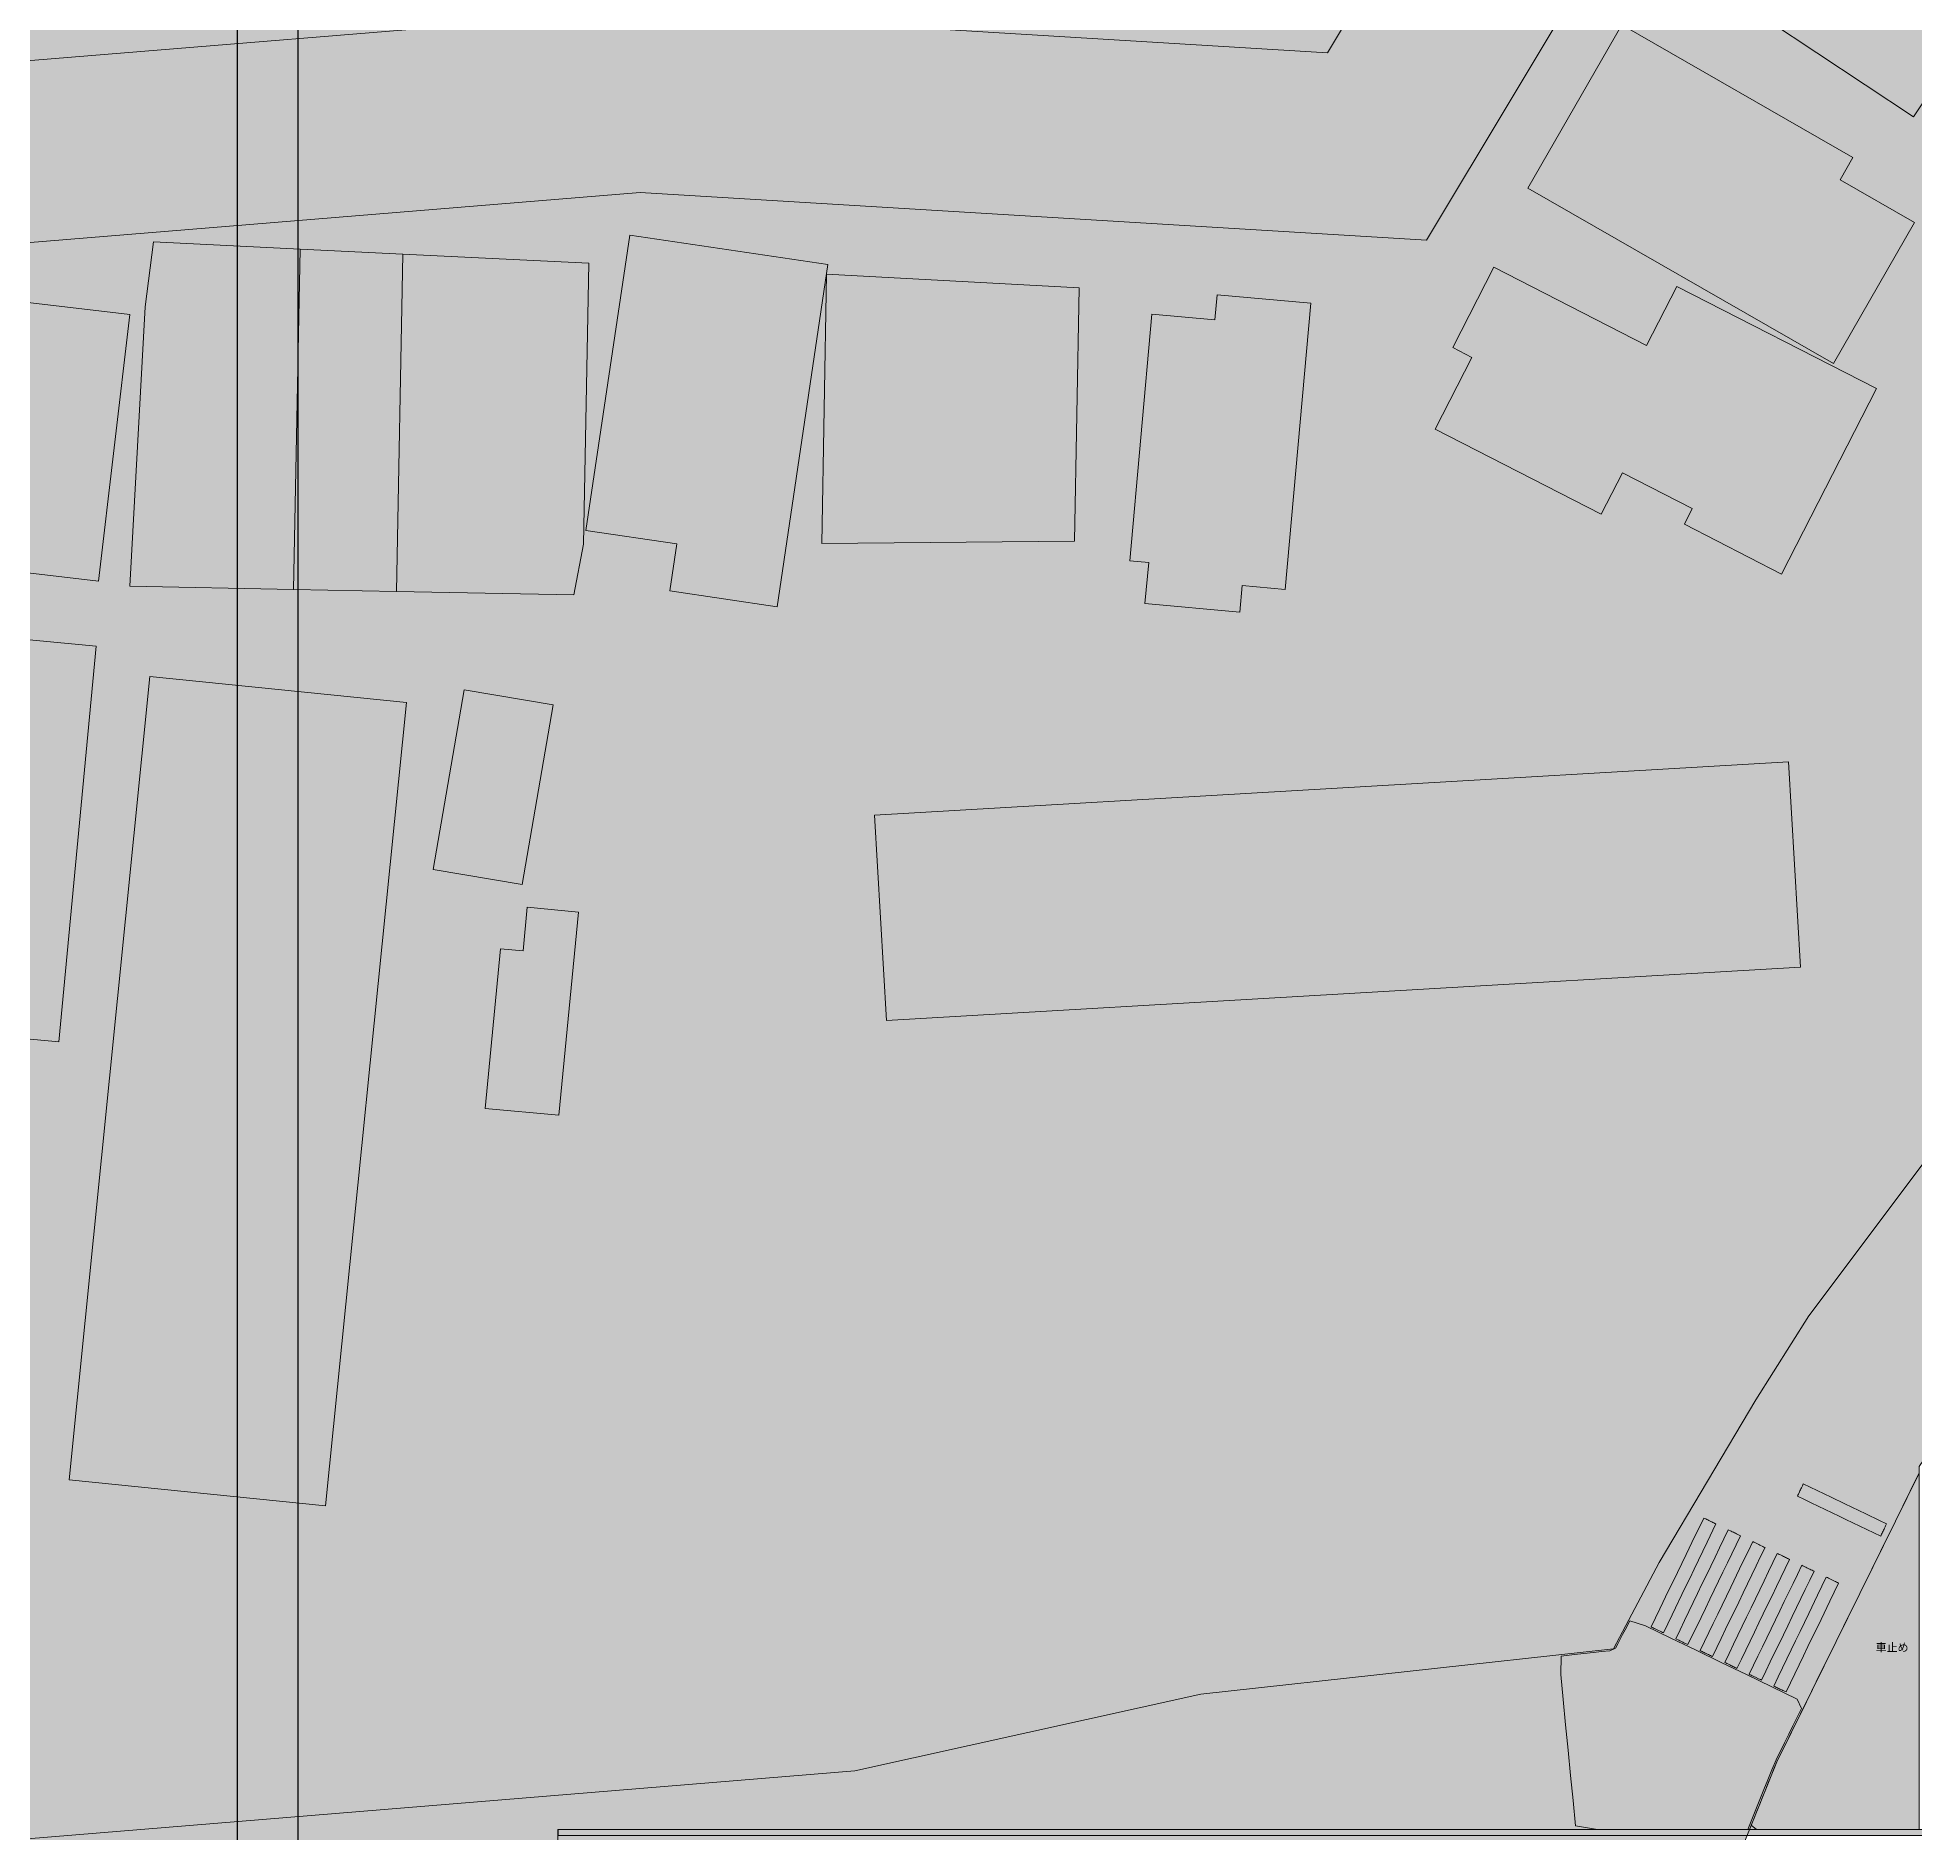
# Model space of a CAD drawing. Header units: millimetres. Extents: x -146962 to 322503, y -183624 to 284367.
# Drawn here: x -6604 to 55445, y 29302 to 88660 of the extents above; entities that cross this region are included whole.
import ezdxf

# ---------------------------------------------------------------- set-up
doc = ezdxf.new("R2010")
doc.units = ezdxf.units.MM
for name, color, linetype, lineweight in [('30_敷地・外構', 8, 'Continuous', 9), ('60_部屋名・面積', 7, 'Continuous', 13), ('90_図枠', 7, 'Continuous', 25)]:
    doc.layers.add(name, color=color, linetype=linetype, lineweight=lineweight)
doc.styles.add('JP', font='NotoSansCJKjp-Regular.otf')

msp = doc.modelspace()

# ---------------------------------------------------------------- hatches: boundary and pattern name
at = {"layer": '30_敷地・外構'}
h = msp.add_hatch(color=8, dxfattribs=at)
h.paths.add_polyline_path([(-146962, 100544), (-108820, 189230), (-89283, 219877), (-87725, 222013), (-1960, 282350), (173184, 284367), (239072, 242938), (278732, 206219), (322503, 161507), (317095, -23425), (276188, -120904), (271912, -124752), (168970, -173180), (164529, -174704), (127796, -180333), (116091, -181839), (95830, -183624), (64542, -179082), (39436, -174835), (16841, -169718), (9303, -167782), (-59261, -128453), (-89342, -103738), (-132033, -30896), (-136480, -13512), (-141643, 9224), (-142349, 13012)])
h.paths.add_polyline_path([(85595, 85407), (55599, 41400), (55600, 29403), (10600, 29406), (10598, 1220), (163596, 1211), (163597, 29397), (118597, 29399), (118601, 85402)], flags=0)
h = msp.add_hatch(color=8, dxfattribs=at)
h.paths.add_polyline_path([(-122840, 122342), (-124832, 122200), (-125382, 127185), (-119143, 127611), (-110204, 126060), (-101386, 139829), (-111815, 146871), (-125387, 127191), (-128303, 127483), (-112865, 149880), (-97949, 139821), (-106558, 126363), (-96155, 124558), (-84181, 143578), (-81225, 142196), (-92705, 123956), (-85846, 122758), (-73839, 118944), (-70247, 120728), (-33699, 176217), (-24629, 169820), (-24100, 170888), (-27029, 174727), (-57116, 196500), (-72067, 207856), (-85148, 217060), (-84173, 218398), (-71137, 209025), (-56225, 197700), (-26154, 175940), (-20805, 169526), (-15970, 162255), (-12465, 158611), (-6134, 155824), (3424, 152451), (17670, 141847), (27443, 134457), (31782, 127735), (35710, 124737), (44841, 118867), (53137, 112269), (69058, 98454), (76931, 96076), (84316, 96975), (105584, 97704), (108980, 99628), (111620, 98947), (128503, 110998), (139073, 119227), (141070, 121111), (142079, 120500), (153772, 135698), (164346, 148204), (186381, 173802), (201679, 193130), (206641, 199176), (222524, 219930), (233590, 234002), (233380, 235652), (233479, 239339), (236017, 238953), (239434, 235443), (244858, 229058), (246428, 227145), (247785, 225733), (250143, 223717), (257187, 217859), (260140, 215050), (266581, 208738), (268525, 207422), (269565, 206786), (273555, 203995), (275243, 202635), (273766, 200330), (249472, 171828), (244460, 168467), (219590, 134888), (219281, 130289), (222309, 127382), (218328, 122378), (201013, 135474), (205076, 139748), (209934, 136395), (214219, 137154), (239075, 170297), (245309, 174359), (262141, 194027), (264348, 196656), (264229, 202071), (260868, 200548), (254364, 197480), (239220, 189107), (237483, 188497), (235341, 188181), (232949, 188066), (226535, 188210), (218404, 187803), (215398, 187511), (203373, 188731), (197600, 180155), (208370, 176073), (207498, 173759), (196008, 178107), (167764, 145281), (157252, 132853), (148185, 121295), (146164, 118673), (139513, 111902), (132794, 105977), (126709, 101170), (116615, 94169), (117216, 92845), (224067, 96365), (282091, 96336), (282085, 91837), (240329, 91869), (237220, 88796), (231844, 89407), (229114, 91872), (224145, 91875), (162162, 89837), (118595, 88297), (118595, 85402), (85595, 85407), (55599, 41400), (55599, 41185), (50893, 31639), (49834, 29018), (49720, 26021), (53022, -14688), (60478, -14422), (115138, -13511), (181453, -12083), (276538, -9682), (281614, -9606), (282929, -20581), (297016, -54962), (193104, -65584), (200361, -105231), (160998, -112555), (160161, -111647), (154190, -113445), (158337, -127436), (163073, -143732), (181853, -141520), (205595, -139015), (210124, -137839), (211550, -143661), (206667, -144936), (182518, -147474), (139395, -153205), (83173, -161461), (44137, -168144), (40406, -169927), (39608, -168897), (39070, -161841), (42125, -161348), (68065, -156897), (70645, -152915), (66737, -133729), (64071, -132402), (26005, -137992), (24370, -139710), (28757, -161918), (24809, -162567), (19137, -133831), (8512, -91546), (28215, -85921), (53537, -79663), (55226, -77298), (49956, -51470), (48593, -51027), (9510, -63985), (-19962, -72602), (-21528, -75423), (-6279, -135803), (-3999, -137744), (7150, -135421), (8162, -140310), (-6567, -143375), (-10374, -144379), (-11854, -139604), (-10624, -136902), (-26629, -73581), (-48815, -79462), (-49837, -81182), (-40029, -120653), (-44856, -121939), (-56410, -124323), (-57251, -121436), (-45576, -119031), (-56089, -76730), (-39531, -72346), (-37923, -68894), (-46709, -35631), (-102000, -43658), (-105929, -33122), (-46872, -24546), (-1154, -19167), (27095, -16439), (42358, -15519), (38408, 25464), (-22859, 20441), (-23717, 21532), (-60469, 18590), (-102973, 14487), (-124083, 12096), (-119214, -9343), (-114511, -27726), (-127364, -28973), (-131620, -12338), (-136746, 10236), (-137373, 13602), (-126279, 19582), (-125070, 17897), (-123155, 16402), (-105268, 18774), (-104118, 19689), (-93960, 78887), (-95519, 80946), (-111933, 83204), (-124616, 83581), (-136706, 82580), (-139787, 86332), (-124722, 87569), (-111598, 87186), (-94975, 84902), (-92612, 86731), (-87794, 114846), (-89223, 117261)])
h.paths.add_polyline_path([(225182, -56783), (284989, -50673), (287562, -46378), (277941, -22905), (275078, -20717), (216863, -22176), (215664, -23104), (222063, -54340)], flags=0)
h.paths.add_polyline_path([(145209, -145838), (157735, -144361), (152794, -129298), (148705, -115096), (137911, -118346), (143251, -144536)], flags=0)
h.paths.add_polyline_path([(136284, -110372), (138299, -112052), (159905, -106658), (191999, -100688), (193135, -99034), (190969, -87200), (189289, -86594), (135556, -97036), (133840, -98421)], flags=0)
h.paths.add_polyline_path([(195030, -59862), (216356, -57682), (217593, -54905), (211268, -24011), (208840, -22386), (186398, -22950), (184934, -24919), (191038, -56316)], flags=0)
h.paths.add_polyline_path([(132544, -92039), (134797, -93114), (188522, -82666), (189881, -81278), (187580, -68699), (185199, -67623), (131889, -79028), (130194, -80532)], flags=0)
h.paths.add_polyline_path([(102465, -104937), (111199, -148494), (113544, -150947), (137191, -147470), (138854, -145428), (122666, -66131), (119622, -64605), (97267, -69109), (95375, -71198)], flags=0)
h.paths.add_polyline_path([(128809, -73747), (131053, -75123), (184162, -63762), (186036, -61148), (183557, -50881), (180348, -48904), (128824, -59813), (126498, -62400)], flags=0)
h.paths.add_polyline_path([(63486, -77828), (78685, -152327), (83334, -155386), (105358, -152150), (107284, -149246), (98548, -105738), (91864, -73932), (87711, -71038), (65111, -75591)], flags=0)
h.paths.add_polyline_path([(118963, -25496), (124624, -53258), (126594, -54159), (180534, -42733), (181967, -41045), (179057, -26066), (176230, -23190), (120221, -24398)], flags=0)
h.paths.add_polyline_path([(58587, -53819), (61407, -67641), (63929, -69711), (118434, -58732), (120711, -56529), (118285, -44668), (115794, -43121), (60393, -51483)], flags=0)
h.paths.add_polyline_path([(46736, -85456), (43965, -88200), (52258, -127447), (55020, -128685), (63345, -127459), (64954, -125018), (56893, -85496), (54498, -83540)], flags=0)
h.paths.add_polyline_path([(14943, -96639), (20401, -118372), (22056, -124774), (23707, -131518), (25271, -133057), (46385, -129954), (48360, -125912), (40545, -88924), (37345, -87786), (29246, -89790), (17168, -93231)], flags=0)
h.paths.add_polyline_path([(54429, -33440), (56958, -45829), (59129, -47633), (115195, -39174), (116670, -36741), (114493, -26063), (112866, -24538), (61344, -25405)], flags=0)
h.paths.add_polyline_path([(235372, 230630), (225283, 217786), (209376, 197000), (205162, 190545), (215404, 189519), (218263, 189788), (226506, 190208), (232928, 190057), (235150, 190168), (237005, 190443), (238395, 190936), (253419, 199238), (260834, 203051), (264164, 204698), (264130, 206248), (257712, 212542), (254863, 215242), (247889, 221045), (245375, 223185), (243808, 224829), (242180, 226814), (238965, 230598)], flags=0)
h.paths.add_polyline_path([(40154, -26667), (27953, -27402), (5, -30088), (-41705, -35004), (-33405, -66437), (-29267, -69320), (-13378, -65474), (8112, -59196), (24963, -54124), (48878, -46196), (46431, -34216)], flags=0)
h.paths.add_polyline_path([(49749, -13568), (46401, 24617), (46356, 25022), (45934, 25762), (44759, 25638), (44615, 24324), (48074, -13712), (48399, -14089), (48716, -14273), (49597, -14189)], flags=0)
h.paths.add_polyline_path([(13313, 83539), (-11020, 81543), (-51867, 87357), (-49675, 101276), (-51862, 105662), (-80080, 114639), (-83002, 113216), (-98348, 23771), (-95271, 21401), (-67295, 24104), (-63732, 28825), (-58422, 59546), (-27098, 57308), (-23877, 56700), (-21883, 54553), (-22150, 52965), (-25677, 30137), (-23458, 27732), (20413, 31336), (31852, 33878), (45490, 35375), (47009, 38229), (50204, 43610), (51949, 46385), (57490, 53765), (66058, 64695), (66380, 65742), (67278, 67060), (66870, 67338), (66891, 67407), (64467, 69581), (76437, 85728), (72211, 88864), (70767, 90241), (69882, 90594), (68035, 91964), (67671, 91474), (65362, 92394), (54375, 101925), (50712, 100952), (39311, 81961)], flags=0)
h.paths.add_polyline_path([(12444, 134254), (-8795, 105401), (-11563, 90338), (-9670, 87668), (13248, 89539), (36045, 88158), (47154, 106671), (46396, 108693), (40761, 113176), (31691, 119010), (26565, 122909), (22234, 129625), (15465, 134741)], flags=0)
h.paths.add_polyline_path([(-26436, 51409), (-28724, 53421), (-53473, 55192), (-55383, 53692), (-59796, 28142), (-57139, 25019), (-32200, 27021), (-29883, 29065)], flags=0)
h.paths.add_polyline_path([(-17578, 90718), (-14442, 107850), (7616, 137814), (5557, 142137), (90, 146204), (-9026, 149430), (-12217, 147378), (-42765, 106598), (-44666, 94551), (-42881, 92133), (-20518, 88952)], flags=0)
h.paths.add_polyline_path([(-67942, 117884), (-67357, 116880), (-50453, 111510), (-44925, 114539), (-13829, 156074), (-19709, 162068), (-31002, 170041), (-33951, 169484)], flags=0)
for points in [[(52328, 97710), (53865, 100027), (56704, 98152), (56214, 96395), (60700, 94002), (55409, 86034), (45824, 92393), (50272, 99077)], [(42661, 83677), (45768, 89077), (53406, 84688), (52985, 83950), (55444, 82543), (52766, 77876)], [(19526, 81151), (17844, 69832), (14303, 70358), (14534, 71913), (11523, 72361), (12973, 82125)], [(-2770, 81903), (2075, 81665), (1863, 70411), (-3558, 70519), (-3045, 79758)], [(5468, 81497), (5258, 70342), (1863, 70411), (2075, 81665)], [(11121, 70227), (5258, 70342), (5468, 81497), (11616, 81193), (11443, 71901)], [(27827, 80386), (27679, 72007), (19319, 71928), (19479, 80835)], [(45091, 72902), (39597, 75713), (40815, 78080), (40180, 78406), (41542, 81066), (46591, 78481), (47593, 80432), (54191, 77049), (51053, 70919), (47841, 72568), (48096, 73080), (45790, 74263)], [(32315, 79325), (32390, 80154), (35495, 79876), (34646, 70407), (33221, 70534), (33142, 69658), (30007, 69939), (30129, 71297), (29503, 71353), (30234, 79512)], [(-3551, 79505), (-4592, 70681), (-8060, 71091), (-7018, 79914)], [(-10205, 60894), (-9446, 68980), (-4663, 68535), (-5898, 55449), (-12285, 56045), (-11817, 61052)], [(5598, 66673), (2917, 40106), (-5564, 40962), (-2891, 67535)], [(10440, 66591), (9416, 60646), (6477, 61144), (7501, 67089)], [(51277, 64711), (51674, 57917), (21457, 56153), (21060, 62947)], [(9452, 58458), (9587, 59897), (11277, 59740), (10634, 53020), (8195, 53247), (8704, 58529)]]:
    msp.add_hatch(color=8, dxfattribs=at).paths.add_polyline_path(points)
at = {"layer": '30_敷地・外構', "true_color": 0xefe9de}
msp.add_hatch(color=8, dxfattribs=at).paths.add_polyline_path([(55602, 41395), (55603, 40399), (55603, 37900), (55603, 36650), (55603, 35401), (55603, 34151), (55603, 32901), (55603, 30402), (55487, 29402), (54902, 29402), (54318, 29403), (53148, 29403), (51979, 29403), (50810, 29403), (50226, 29403), (50048, 29543), (50142, 29775), (50237, 30008), (50331, 30241), (50425, 30474), (50519, 30707), (50613, 30940), (50707, 31173), (50801, 31406), (50895, 31639), (51876, 33627), (52366, 34622), (52856, 35616), (53346, 36610), (53836, 37605), (54327, 38599), (54817, 39593), (55307, 40587), (55601, 41193), (55602, 41260), (55602, 41327)])
at = {"layer": '30_敷地・外構', "true_color": 0xd8d4cc}
msp.add_hatch(color=8, dxfattribs=at).paths.add_polyline_path([(67603, 29399), (67603, 29199), (10603, 29203), (10603, 29403)])

# ---------------------------------------------------------------- linework, layer by layer
at = {"layer": '30_敷地・外構'}
for points in [[(12444, 134254), (-8795, 105401), (-11563, 90338), (-9670, 87668), (13248, 89539), (36045, 88158), (47154, 106671), (46396, 108693), (40761, 113176), (31691, 119010), (26565, 122909), (22234, 129625), (15465, 134741), (12444, 134254)], [(50712, 100952), (39311, 81961), (13313, 83539)], [(52328, 97710), (53865, 100027), (56704, 98152), (56214, 96395), (60700, 94002), (55409, 86034), (45824, 92393), (50272, 99077), (52328, 97710)], [(224145, 91875), (162162, 89837), (118595, 88297), (118595, 85402), (85595, 85407), (55599, 41400), (55599, 41185), (50893, 31639), (49834, 29018), (49720, 26021), (53022, -14688), (60478, -14422), (115138, -13511), (181453, -12083)], [(-23458, 27732), (20413, 31336), (31852, 33878), (45490, 35375), (47009, 38229), (50204, 43610), (51949, 46385), (57490, 53765), (66058, 64695), (66380, 65742), (67278, 67060), (66870, 67338), (66891, 67407), (64467, 69581), (76437, 85728), (72211, 88864)], [(42661, 83677), (45768, 89077), (53406, 84688), (52985, 83950), (55444, 82543), (52766, 77876), (42661, 83677)], [(85595, 85407), (55599, 41400), (55600, 29403), (10600, 29406), (10598, 1220), (163596, 1211), (163597, 29397), (118597, 29399), (118601, 85402), (85595, 85407)], [(13313, 83539), (-11020, 81543)], [(19526, 81151), (17844, 69832), (14303, 70358), (14534, 71913), (11523, 72361), (12973, 82125), (19526, 81151)], [(-2770, 81903), (2075, 81665), (1863, 70411), (-3558, 70519), (-3045, 79758), (-2770, 81903)], [(5468, 81497), (5258, 70342), (1863, 70411), (2075, 81665), (5468, 81497)], [(11121, 70227), (5258, 70342), (5468, 81497), (11616, 81193), (11443, 71901), (11121, 70227)], [(27827, 80386), (27679, 72007), (19319, 71928), (19479, 80835), (27827, 80386)], [(45091, 72902), (39597, 75713), (40815, 78080), (40180, 78406), (41542, 81066), (46591, 78481), (47593, 80432), (54191, 77049), (51053, 70919), (47841, 72568), (48096, 73080), (45790, 74263), (45091, 72902)], [(32315, 79325), (32390, 80154), (35495, 79876), (34646, 70407), (33221, 70534), (33142, 69658), (30007, 69939), (30129, 71297), (29503, 71353), (30234, 79512), (32315, 79325)], [(-3551, 79505), (-4592, 70681), (-8060, 71091), (-7018, 79914), (-3551, 79505)], [(-10205, 60894), (-9446, 68980), (-4663, 68535), (-5898, 55449), (-12285, 56045), (-11817, 61052), (-10205, 60894)], [(5598, 66673), (2917, 40106), (-5564, 40962), (-2891, 67535), (5598, 66673)], [(10440, 66591), (9416, 60646), (6477, 61144), (7501, 67089), (10440, 66591)], [(51277, 64711), (51674, 57917), (21457, 56153), (21060, 62947), (51277, 64711)], [(9452, 58458), (9587, 59897), (11277, 59740), (10634, 53020), (8195, 53247), (8704, 58529), (9452, 58458)], [(55487, 29402), (54902, 29402), (54318, 29403), (53148, 29403), (51979, 29403), (50810, 29403), (50226, 29403), (50048, 29543), (50142, 29775), (50237, 30008), (50331, 30241), (50425, 30474), (50519, 30707), (50613, 30940), (50707, 31173), (50801, 31406), (50895, 31639), (51876, 33627), (52366, 34622), (52856, 35616), (53346, 36610), (53836, 37605), (54327, 38599), (54817, 39593), (55307, 40587), (55601, 41193)], [(52034, 40207), (51805, 40317), (51575, 40428), (51592, 40462), (51608, 40495), (51641, 40563), (51657, 40597), (51673, 40630), (51690, 40664), (51706, 40698), (51739, 40766), (51755, 40799), (51771, 40833), (52001, 40722), (52459, 40501), (52689, 40391), (53147, 40170), (53377, 40059), (53606, 39949), (53835, 39838), (54294, 39617), (54524, 39506), (54491, 39439), (54475, 39405), (54458, 39371), (54442, 39337), (54426, 39304), (54409, 39270), (54393, 39236), (54377, 39202), (54360, 39169), (54328, 39101), (53869, 39322), (53640, 39433), (53410, 39543), (53181, 39654), (52952, 39764), (52722, 39875), (52493, 39986), (52034, 40207)], [(48478, 39701), (48511, 39685), (48545, 39669), (48579, 39653), (48613, 39636), (48647, 39620), (48714, 39588), (48748, 39571), (48782, 39555), (48816, 39539), (48850, 39523), (48883, 39506), (48594, 38906), (48449, 38605), (48304, 38305), (48159, 38005), (48014, 37705), (47870, 37404), (47435, 36503), (47290, 36203), (47145, 35903), (47112, 35919), (47078, 35935), (46943, 36001), (46875, 36033), (46842, 36050), (46808, 36066), (46774, 36082), (46740, 36099), (46885, 36399), (47030, 36699), (47319, 37300), (47464, 37600), (47754, 38200), (47899, 38500), (48188, 39101), (48333, 39401), (48478, 39701)], [(49390, 39262), (49423, 39245), (49457, 39229), (49491, 39213), (49525, 39197), (49558, 39180), (49693, 39115), (49548, 38815), (49404, 38515), (49259, 38215), (49114, 37914), (48969, 37614), (48824, 37314), (48680, 37014), (48535, 36714), (48245, 36113), (48100, 35813), (47956, 35513), (47821, 35578), (47787, 35594), (47720, 35627), (47686, 35643), (47652, 35659), (47551, 35708), (47696, 36008), (47841, 36308), (47986, 36608), (48130, 36909), (48275, 37209), (48420, 37509), (48565, 37809), (48710, 38110), (48854, 38410), (48999, 38710), (49144, 39010), (49289, 39310), (49390, 39262)], [(50133, 38904), (50166, 38888), (50301, 38822), (50335, 38806), (50437, 38757), (50470, 38741), (50504, 38724), (50359, 38424), (50215, 38124), (50070, 37824), (49925, 37524), (49780, 37223), (49635, 36923), (49491, 36623), (49346, 36323), (49201, 36022), (49056, 35722), (48911, 35422), (48767, 35122), (48733, 35138), (48699, 35154), (48665, 35171), (48631, 35187), (48598, 35203), (48564, 35219), (48530, 35236), (48496, 35252), (48462, 35268), (48429, 35284), (48395, 35301), (48361, 35317), (48506, 35617), (48651, 35917), (48795, 36218), (48940, 36518), (49230, 37119), (49375, 37419), (49664, 38019), (49809, 38320), (49954, 38620), (50099, 38920), (50133, 38904)], [(50909, 38529), (50943, 38512), (50977, 38496), (51011, 38480), (51078, 38447), (51112, 38431), (51146, 38415), (51180, 38399), (51214, 38382), (51247, 38366), (51281, 38350), (51315, 38334), (51025, 37733), (50881, 37433), (50736, 37132), (50591, 36832), (50446, 36532), (50301, 36232), (50156, 35931), (50012, 35631), (49867, 35331), (49722, 35030), (49577, 34730), (49543, 34747), (49510, 34763), (49476, 34779), (49442, 34795), (49408, 34812), (49374, 34828), (49341, 34844), (49273, 34877), (49239, 34893), (49206, 34910), (49172, 34926), (49317, 35226), (49461, 35526), (49606, 35827), (49751, 36127), (49896, 36427), (50041, 36727), (50185, 37028), (50330, 37328), (50475, 37628), (50620, 37928), (50764, 38228), (50909, 38529)], [(51754, 38121), (51822, 38089), (51855, 38073), (51889, 38056), (51957, 38024), (51990, 38007), (52024, 37991), (52058, 37975), (52092, 37958), (52125, 37942), (51981, 37642), (51836, 37342), (51691, 37041), (51546, 36741), (51402, 36441), (51257, 36141), (51112, 35840), (50967, 35540), (50822, 35240), (50678, 34940), (50533, 34640), (50388, 34339), (50354, 34356), (50321, 34372), (50287, 34388), (50185, 34437), (50152, 34454), (50118, 34470), (50084, 34486), (50050, 34503), (50017, 34519), (49983, 34535), (50128, 34835), (50272, 35136), (50417, 35436), (50562, 35736), (50707, 36036), (50852, 36336), (50996, 36637), (51141, 36937), (51431, 37537), (51575, 37838), (51720, 38138), (51754, 38121)], [(52565, 37731), (52599, 37714), (52666, 37682), (52734, 37649), (52801, 37616), (52835, 37600), (52869, 37584), (52903, 37567), (52936, 37551), (52792, 37251), (52647, 36951), (52357, 36350), (52213, 36050), (52068, 35750), (51923, 35450), (51778, 35149), (51489, 34549), (51344, 34249), (51199, 33949), (51165, 33965), (51131, 33981), (51098, 33997), (51064, 34014), (51030, 34030), (50996, 34046), (50962, 34062), (50929, 34079), (50895, 34095), (50861, 34111), (50827, 34127), (50793, 34144), (50938, 34444), (51083, 34744), (51228, 35044), (51373, 35345), (51517, 35645), (51662, 35945), (51807, 36246), (51952, 36546), (52242, 37146), (52386, 37447), (52531, 37747), (52565, 37731)], [(44301, 35194), (44835, 35253), (45102, 35282), (45369, 35311), (45556, 35393), (45636, 35544), (45717, 35695), (45797, 35846), (45878, 35998), (46038, 36300), (46551, 36135), (47387, 35731), (48223, 35328), (49059, 34925), (49894, 34522), (50730, 34119), (51566, 33716), (51706, 33398), (51566, 33115), (51426, 32832), (51287, 32549), (51147, 32266), (50868, 31700), (50734, 31377), (50601, 31048), (50468, 30719), (50201, 30061), (49935, 29402), (48278, 29402), (47449, 29402), (46620, 29402), (45791, 29402), (44963, 29402), (44241, 29521), (44159, 30356), (44077, 31191), (43995, 32026), (43913, 32861), (43831, 33696), (43749, 34531), (43767, 35135), (44034, 35165), (44301, 35194)], [(67603, 29399), (67603, 29199), (10603, 29203), (10603, 29403), (67603, 29399)]]:
    msp.add_lwpolyline(points, dxfattribs=at)
at = {"layer": '90_図枠'}
for points in [[(0, 0), (168200, 0), (168200, 118800), (0, 118800)], [(2000, 2000), (166200, 2000), (166200, 116800), (2000, 116800)]]:
    msp.add_lwpolyline(points, close=True, dxfattribs=at)

# ---------------------------------------------------------------- texts
at = {"layer": '60_部屋名・面積', "insert": (54706, 35404), "char_height": 264.6, "attachment_point": 5, "style": 'JP'}
msp.add_mtext('車止め', dxfattribs=at)

doc.saveas('drawing.dxf')
